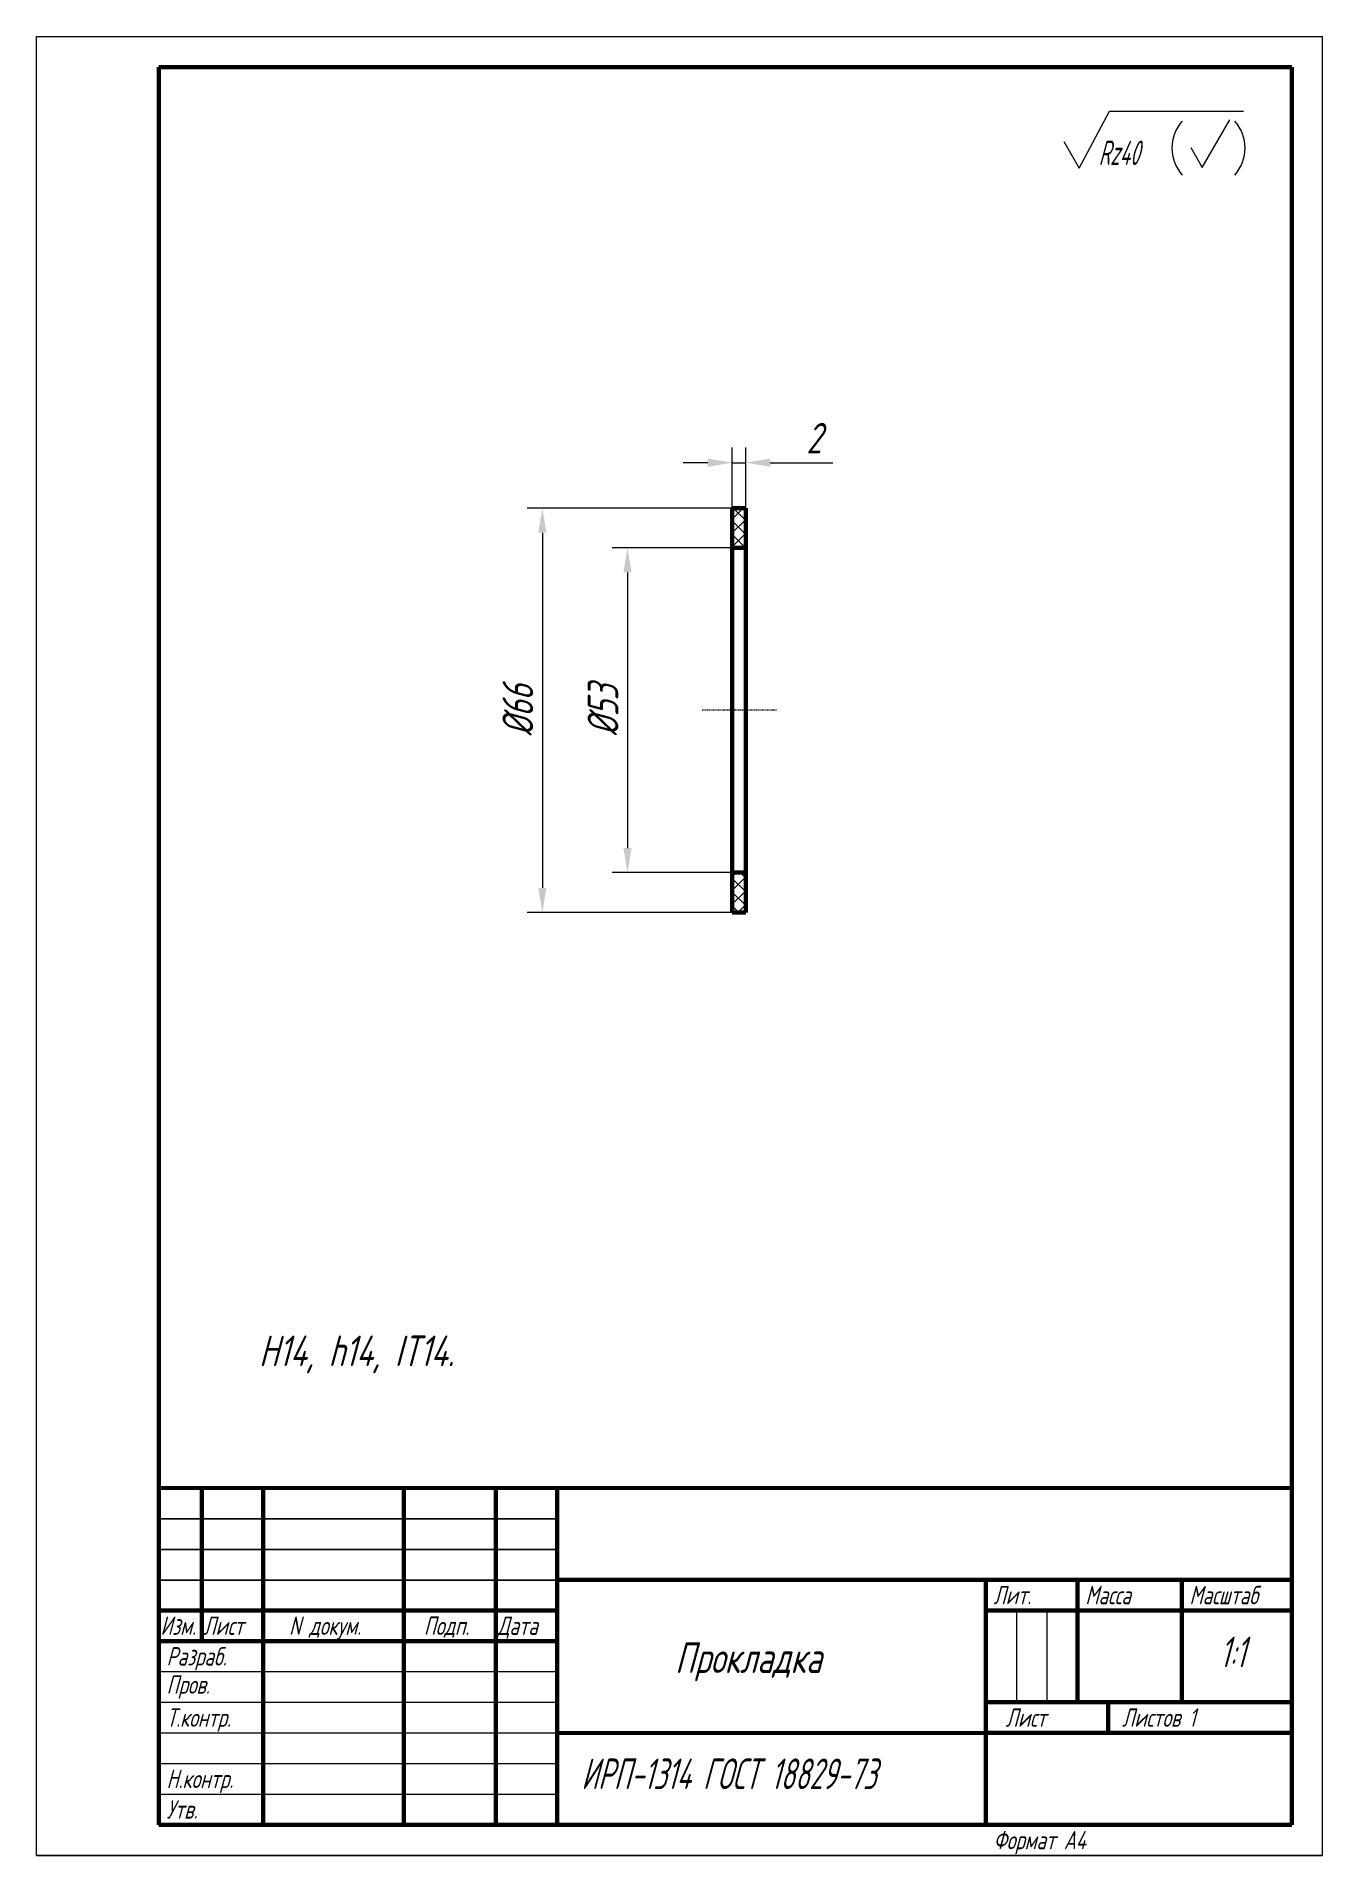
# Model space of a CAD drawing. Header units: millimetres. Extents: x 1360 to 1570, y 297 to 594.
import ezdxf

# ---------------------------------------------------------------- set-up
doc = ezdxf.new("R2010")
doc.units = ezdxf.units.MM
doc.linetypes.add('осевая', pattern=[50.8, 31.75, -6.35, 6.35, -6.35])
doc.layers.get('0').update_dxf_attribs({"lineweight": 15})
for name, color, linetype, lineweight in [('Осевая', 7, 'осевая', 15), ('Основная', 7, 'Continuous', 60), ('Размерная', 7, 'Continuous', 18), ('Техт', 7, 'Continuous', 18), ('Штриховка', 7, 'Continuous', 18)]:
    doc.layers.add(name, color=color, linetype=linetype, lineweight=lineweight)
doc.styles.add('ESKD', font='Eskd2__1.ttf', dxfattribs={"oblique": 15, "height": 4})
doc.styles.get("Standard").update_dxf_attribs({"font": 'simplex.shx', "width": 0.7, "oblique": 15, "height": 5})
doc.dimstyles.new('ESKD', dxfattribs={"dimtxt": 4, "dimasz": 4, "dimexe": 2.5, "dimexo": 0, "dimgap": 1.5, "dimtad": 3, "dimdec": 3, "dimdsep": 46, "dimtxsty": 'Standard', "dimcen": 1.5, "dimdle": 1.25, "dimclrd": 256, "dimclre": 256, "dimclrt": 256, "dimazin": 2, "dimtfac": 0.766667, "dimtdec": 3, "dimtmove": 0, "dimatfit": 0, "dimtvp": 1.5, "dimtolj": 1, "dimtzin": 0, "dimlwd": -1, "dimlwe": -1, "dimarcsym": 0})

# ---------------------------------------------------------------- blocks, each defined once
blk = doc.blocks.new('*D31')
at = {"layer": 'DEFPOINTS', "color": 0, "ltscale": 10, "transparency": 16777216}
for p in [(1473.61, 517.04), (1442.61, 451.04), (1473.61, 451.04)]:
    blk.add_point(p, dxfattribs=at)
at = {"layer": 'Размерная', "ltscale": 10, "transparency": 16777216}
for p, q in [((1473.61, 517.04), (1440.11, 517.04)), ((1442.61, 513.04), (1442.61, 455.04)), ((1473.61, 451.04), (1440.11, 451.04))]:
    blk.add_line(p, q, dxfattribs=at)
for points in [[(1441.94, 513.04), (1443.27, 513.04), (1442.61, 517.04)], [(1441.94, 455.04), (1443.27, 455.04), (1442.61, 451.04)]]:
    blk.add_solid(points, dxfattribs=at)
at = {"layer": 'Размерная', "ltscale": 10, "transparency": 16777216, "insert": (1438.61, 484.04), "char_height": 5, "attachment_point": 5, "rotation": 90}
blk.add_mtext('\\A1;%%c66', dxfattribs=at)
blk = doc.blocks.new('*D32')
at = {"layer": 'DEFPOINTS', "color": 0, "ltscale": 10, "transparency": 16777216}
for p in [(1473.61, 510.54), (1456.51, 457.54), (1473.61, 457.54)]:
    blk.add_point(p, dxfattribs=at)
at = {"layer": 'Размерная', "ltscale": 10, "transparency": 16777216}
for p, q in [((1473.61, 510.54), (1454.01, 510.54)), ((1456.51, 506.54), (1456.51, 461.54)), ((1473.61, 457.54), (1454.01, 457.54))]:
    blk.add_line(p, q, dxfattribs=at)
for points in [[(1455.84, 506.54), (1457.17, 506.54), (1456.51, 510.54)], [(1455.84, 461.54), (1457.17, 461.54), (1456.51, 457.54)]]:
    blk.add_solid(points, dxfattribs=at)
at = {"layer": 'Размерная', "ltscale": 10, "transparency": 16777216, "insert": (1452.51, 484.04), "char_height": 5, "attachment_point": 5, "rotation": 90}
blk.add_mtext('\\A1;%%c53', dxfattribs=at)
blk = doc.blocks.new('*D116')
at = {"layer": 'DEFPOINTS', "color": 0, "ltscale": 10, "transparency": 16777216}
for p in [(1475.81, 524.47), (1473.61, 517.04), (1475.81, 517.04)]:
    blk.add_point(p, dxfattribs=at)
at = {"layer": 'Размерная', "ltscale": 10, "transparency": 16777216}
for p, q in [((1473.61, 517.04), (1473.61, 526.97)), ((1475.81, 517.04), (1475.81, 526.97)), ((1469.61, 524.47), (1465.61, 524.47)), ((1473.61, 524.47), (1475.81, 524.47)), ((1479.81, 524.47), (1490.06, 524.47))]:
    blk.add_line(p, q, dxfattribs=at)
for points in [[(1469.61, 525.14), (1469.61, 523.8), (1473.61, 524.47)], [(1479.81, 525.14), (1479.81, 523.8), (1475.81, 524.47)]]:
    blk.add_solid(points, dxfattribs=at)
at = {"layer": 'Размерная', "ltscale": 10, "transparency": 16777216, "insert": (1486.94, 528.47), "char_height": 5, "attachment_point": 5}
blk.add_mtext('\\A1;2', dxfattribs=at)

msp = doc.modelspace()

# ---------------------------------------------------------------- hatches: boundary and pattern name
at = {"layer": 'Штриховка', "ltscale": 10}
h = msp.add_hatch(dxfattribs=at)
h.set_pattern_fill('ANSI37', color=256, scale=0.5, angle=-90, style=0)
h.set_pattern_definition([(315, (1065.9897, 1611.816), (1.122532, 1.122532), []), (45, (1065.9897, 1611.816), (-1.122532, 1.122532), [])])
h.paths.add_polyline_path([(1475.812, 517.0433), (1473.6088, 517.0433), (1473.6088, 510.5433), (1475.812, 510.5433)])
h.paths.add_polyline_path([(1473.6088, 451.0433), (1475.812, 451.0433), (1475.812, 457.5433), (1473.6088, 457.5433)])

# ---------------------------------------------------------------- linework, layer by layer
at = {"ltscale": 10}
for p, q in [((1360, 297.0361), (1360, 594.0723)), ((1360, 594.0723), (1570, 594.0723)), ((1570, 297.0361), (1570, 594.0723)), ((1360, 297.0361), (1570, 297.0361))]:
    msp.add_line(p, q, dxfattribs=at)
for p, q in [((1360, 297.0723), (1360, 594.0723)), ((1380, 352.0723), (1445, 352.0723)), ((1380, 352.0361), (1445, 352.0361)), ((1380, 347.0723), (1445, 347.0723)), ((1380, 347.0361), (1445, 347.0361)), ((1380, 342.0723), (1445, 342.0723)), ((1380, 342.0361), (1445, 342.0361)), ((1520, 337.0723), (1520, 322.0723)), ((1520, 337.0361), (1520, 322.0361)), ((1525, 337.0723), (1525, 322.0723)), ((1525, 337.0361), (1525, 322.0361)), ((1380, 327.0723), (1445, 327.0723)), ((1380, 322.0723), (1445, 322.0723)), ((1380, 317.0723), (1445, 317.0723)), ((1380, 312.0723), (1445, 312.0723)), ((1380, 307.0723), (1445, 307.0723)), ((1360, 297.0361), (1570, 297.0361)), ((1570, 297.0361), (1360, 297.0361))]:
    msp.add_line(p, q)
at = {"lineweight": 0}
for p, q in [((1380, 589.0361), (1380, 302.0361)), ((1565, 589.0361), (1380, 589.0361)), ((1565, 302.0361), (1565, 589.0361)), ((1380, 302.0361), (1565, 302.0361))]:
    msp.add_line(p, q, dxfattribs=at)
at = {"layer": 'Осевая'}
msp.add_line((1480.812, 484.0433), (1468.6088, 484.0433), dxfattribs=at).dxf.unprotected_set("ltscale", 0)
at = {"layer": 'Основная', "ltscale": 10}
for p, q in [((1380, 589.0361), (1565, 589.0361)), ((1380, 302.0361), (1380, 589.0361)), ((1565, 589.0361), (1565, 302.0361)), ((1473.6088, 451.0433), (1473.6088, 517.0433)), ((1475.812, 517.0433), (1473.6088, 517.0433)), ((1475.812, 451.0433), (1475.812, 517.0433)), ((1475.812, 510.5433), (1473.6088, 510.5433)), ((1475.812, 457.5433), (1473.6088, 457.5433)), ((1475.812, 451.0433), (1473.6088, 451.0433)), ((1380, 357.0723), (1565, 357.0361)), ((1387, 357.0361), (1387, 332.0723)), ((1397, 357.0361), (1397, 302.0723)), ((1420, 357.0361), (1420, 302.0361)), ((1435, 357.0361), (1435, 302.0361)), ((1445, 357.0361), (1445, 302.0723)), ((1445, 342.0723), (1565, 342.0723)), ((1515, 342.0361), (1515, 302.0723)), ((1530, 342.0723), (1530, 322.0723)), ((1547, 342.0361), (1547, 322.0723)), ((1380, 337.0723), (1445, 337.0723)), ((1515, 337.0361), (1565, 337.0361)), ((1380, 332.0723), (1445, 332.0723)), ((1515, 322.0723), (1565, 322.0723)), ((1535, 322.0361), (1535, 317.0361)), ((1445, 317.0361), (1565, 317.0723)), ((1515, 317.0723), (1565, 317.0723)), ((1565, 302.0361), (1380, 302.0361))]:
    msp.add_line(p, q, dxfattribs=at)
at = {"layer": 'Размерная', "ltscale": 10}
for p, q in [((1530.227, 572.5748), (1535.227, 581.8638)), ((1535.227, 581.8638), (1557.097, 581.8638)), ((1550.3328, 572.6646), (1554.8328, 580.4588)), ((1527.727, 576.9049), (1530.227, 572.5748)), ((1548.4603, 575.9079), (1550.3328, 572.6646))]:
    msp.add_line(p, q, dxfattribs=at)
for centre, start, end in [((1551.9866, 575.8461), 138.019774, 221.980226), ((1550.7515, 575.8461), 318.019774, 41.980226)]:
    msp.add_arc(centre, 6.5897, start, end, dxfattribs=at)

# ---------------------------------------------------------------- texts
at = {"layer": 'Размерная', "style": 'ESKD', "oblique": 15, "width": 0.7}
msp.add_text('Rz40', height=4, dxfattribs=at).set_placement((1533.4261, 573.0663))
at = {"layer": 'Техт', "oblique": 15}
for s, height, width, p in [('Н14, h14, IT14.', 5, 0.7, (1396.3229, 376.9503)), ('Лит.', 3, 0.7, (1516.2551, 338.0723)), ('Масса', 3, 0.7, (1531.2551, 338.0723)), ('Масштаб', 3, 0.7, (1548.2551, 338.0723)), ('Изм.', 3, 0.7, (1380.2551, 333.0723)), ('Лист', 3, 0.7, (1387.2551, 333.0723)), ('N докум.', 3, 0.7, (1401.2551, 333.0723)), ('Подп.', 3, 0.7, (1423.2551, 333.0723)), ('Дата', 3, 0.7, (1435.2551, 333.0723)), ('1:1', 5, 0.6, (1553.2273, 327.7942)), ('Разраб.', 3, 0.7, (1381.2551, 328.0723)), ('Прокладка', 5, 0.7, (1464.2669, 326.8512)), ('Пров.', 3, 0.7, (1381.2551, 323.4694)), ('Т.контр.', 3, 0.7, (1381.2551, 318.0723)), ('Лист', 3, 0.7, (1518.2551, 318.0723)), ('Листов 1', 3, 0.7, (1537.2551, 318.0723)), ('ИРП-1314 ГОСТ 18829-73', 5, 0.6, (1448.9602, 307.8902)), ('Н.контр.', 3, 0.7, (1381.2551, 308.0723)), ('Утв.', 3, 0.7, (1381.2551, 303.0723)), ('Формат А4', 3, 0.7, (1516.2551, 298.0723))]:
    msp.add_text(s, height=height, dxfattribs=dict(at, width=width)).set_placement(p)

# ---------------------------------------------------------------- dimensions: what is measured, and where the dimension line sits
at = {"layer": 'Размерная', "ltscale": 10}
dim = msp.add_linear_dim(base=(1475.812, 524.4715), p1=(1473.6088, 517.0433), p2=(1475.812, 517.0433), text='2', dimstyle='ESKD', dxfattribs=at)
dim.commit()
dim.dimension.update_dxf_attribs({"geometry": '*D116', "text_midpoint": (1486.9376, 528.4715)})
for base, p1, p2, text, picture, middle in [((1442.6066, 451.0433), (1473.6088, 517.0433), (1473.6088, 451.0433), '%%c66', '*D31', (1438.6066, 484.0433)), ((1456.5077, 457.5433), (1473.6088, 510.5433), (1473.6088, 457.5433), '%%c53', '*D32', (1452.5077, 484.0433))]:
    dim = msp.add_linear_dim(base=base, p1=p1, p2=p2, angle=90, text=text, dimstyle='ESKD', dxfattribs=at)
    dim.commit()
    dim.dimension.update_dxf_attribs({"geometry": picture, "text_midpoint": middle})

doc.saveas('drawing.dxf')
